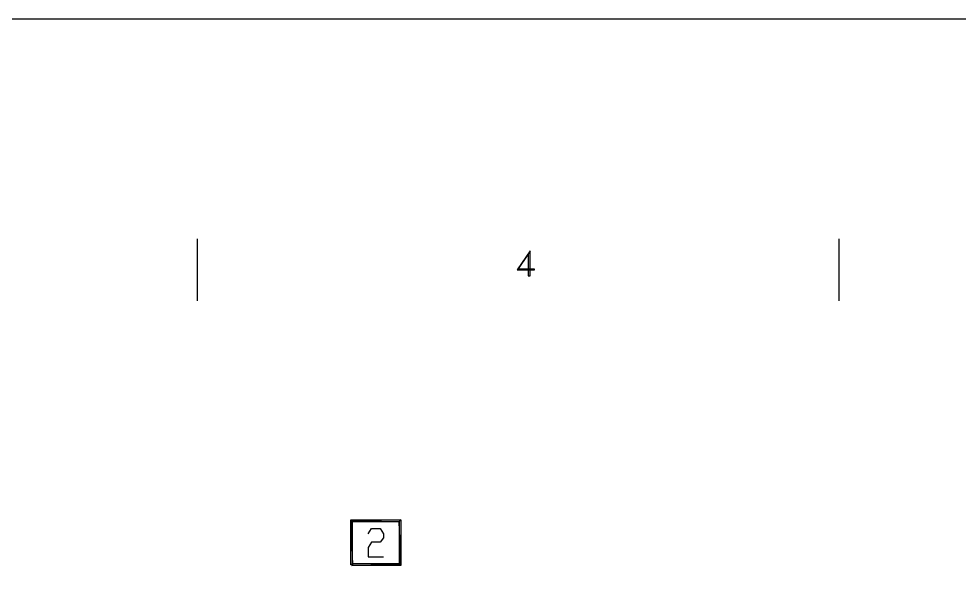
# Model space of a CAD drawing. Header units: millimetres. Extents: x 0 to 818, y 0 to 746.
# Drawn here: x 294 to 425, y 669.1 to 746 of the extents above; entities that cross this region are included whole.
import ezdxf

# ---------------------------------------------------------------- set-up
doc = ezdxf.new("R2010")
doc.units = ezdxf.units.MM
doc.layers.add('DIAGRAM_IMAGE', color=7, linetype='Continuous')
doc.layers.add('DIAGRAM_VECTOR', color=4, linetype='Continuous')
picture_1 = doc.add_image_def('image1.png', size_in_pixel=(3409, 3109))

msp = doc.modelspace()

# ---------------------------------------------------------------- linework, layer by layer
at = {"layer": 'DIAGRAM_VECTOR'}
for p, q in [((318.88, 706.72), (318.88, 715.36)), ((408.28, 706.72), (408.28, 715.36)), ((365.2, 713.68), (363.4, 711.04)), ((363.52, 711.04), (364.96, 713.2)), ((364.96, 713.2), (364.96, 710.2)), ((365.2, 710.2), (365.2, 713.68)), ((363.4, 711.04), (365.8, 711.04)), ((365.8, 711.16), (363.52, 711.16)), ((364.96, 710.2), (365.2, 710.2)), ((365.8, 711.04), (365.8, 711.16)), ((340.48, 676), (340.24, 676.24)), ((340.24, 676.24), (347.2, 676.24)), ((340.48, 676), (340.24, 676.24)), ((340.24, 676.24), (340.48, 670)), ((340.24, 676.24), (340.48, 670)), ((340.24, 670), (340.24, 676.24)), ((347.2, 676.24), (340.48, 676)), ((347.2, 676.24), (340.48, 676)), ((340.48, 676), (346.96, 676)), ((340.48, 670), (340.48, 676)), ((346.96, 676), (347.2, 676.24)), ((346.96, 676), (347.2, 676.24)), ((347.2, 669.88), (346.96, 676)), ((346.96, 676), (346.96, 670.12)), ((347.2, 669.88), (346.96, 676)), ((347.2, 676.24), (347.2, 669.88)), ((342.64, 674.32), (343.12, 675.04)), ((343.12, 675.04), (344.32, 675.04)), ((344.32, 675.04), (344.8, 674.32)), ((344.8, 673.72), (344.32, 673.12)), ((344.8, 674.32), (344.8, 673.72)), ((343.12, 673.12), (342.64, 672.4)), ((342.64, 672.4), (342.64, 671.08)), ((344.32, 673.12), (343.12, 673.12)), ((342.64, 671.08), (344.8, 671.08)), ((340.48, 670), (340.24, 670)), ((340.36, 670.12), (340.36, 669.88)), ((340.36, 669.88), (346.96, 670.12)), ((346.96, 670.12), (340.36, 670.12)), ((340.36, 669.88), (346.96, 670.12)), ((347.2, 669.88), (340.36, 669.88)), ((346.96, 670.12), (347.2, 669.88)), ((346.96, 670.12), (347.2, 669.88))]:
    msp.add_line(p, q, dxfattribs=at)

# ---------------------------------------------------------------- pictures from other files: only their frames are drawn
at = {"layer": 'DIAGRAM_IMAGE'}
image = msp.add_image(picture_1, insert=(0, 0), size_in_units=(818, 746), dxfattribs=at)

doc.saveas('drawing.dxf')
